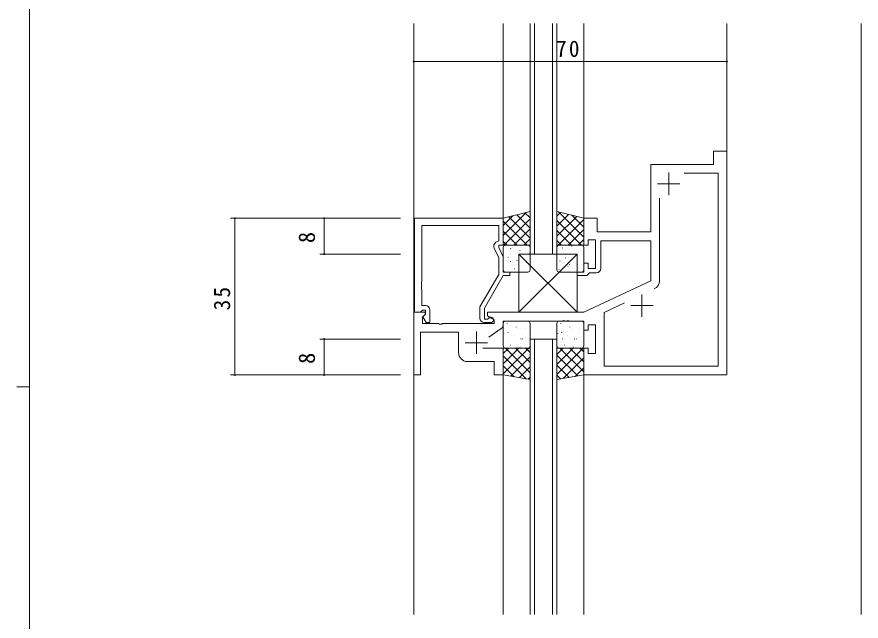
# Model space of a CAD drawing. Units: millimetres on the paper. Extents: x -420 to 373, y -297 to 267.
# Drawn here: x -420.5 to -231.8, y -50.5 to 84.5 of the extents above; entities that cross this region are included whole.
import ezdxf
from ezdxf.enums import TextEntityAlignment as Align

# ---------------------------------------------------------------- set-up
doc = ezdxf.new("R2010")
doc.units = ezdxf.units.MM
for name, color, linetype, lineweight in [('0-1_YKK_ZWAK', 7, 'Continuous', 9), ('0-3_YKK_11', 7, 'Continuous', 9), ('0-4_YKK_12', 2, 'Continuous', 9), ('0-6_YKK_13', 4, 'Continuous', 9), ('0-7_YKK_D', 6, 'Continuous', 9)]:
    doc.layers.add(name, color=color, linetype=linetype, lineweight=lineweight)
doc.styles.add('ＭＳ ゴシック', font='')
doc.styles.get('ＭＳ ゴシック').set_extended_font_data('MS Gothic')

msp = doc.modelspace()

# ---------------------------------------------------------------- linework, layer by layer
at = {"layer": '0-1_YKK_ZWAK'}
for p, q in [((-417.7, -260.6), (-417.7, 264.4)), ((-420.5, 1.9), (-417.7, 1.9))]:
    msp.add_line(p, q, dxfattribs=at)
at = {"layer": '0-3_YKK_11'}
for p, q in [((-264.783, 54.541), (-261.783, 54.541)), ((-264.783, 51.541), (-264.783, 54.541)), ((-261.783, 54.541), (-261.783, 4.541)), ((-278.783, 51.541), (-264.783, 51.541)), ((-278.783, 36.541), (-278.783, 51.541)), ((-274.783, 49.741), (-274.783, 44.741)), ((-271.37, 49.611), (-263.713, 49.611)), ((-271.37, 49.611), (-263.713, 49.611)), ((-263.713, 49.611), (-263.713, 6.471)), ((-277.283, 47.241), (-272.283, 47.241)), ((-276.853, 25.58), (-276.853, 44.002)), ((-331.583, 39.541), (-311.783, 39.541)), ((-331.583, 18.541), (-331.583, 39.541)), ((-329.953, 37.911), (-329.953, 25.499)), ((-312.783, 37.911), (-329.953, 37.911)), ((-312.783, 34.541), (-312.783, 37.911)), ((-311.783, 39.541), (-311.783, 33.541)), ((-293.783, 39.541), (-290.783, 39.541)), ((-293.783, 33.541), (-293.783, 39.541)), ((-290.783, 39.541), (-290.783, 36.541)), ((-290.783, 36.541), (-278.783, 36.541)), ((-313.41, 34.179), (-312.783, 34.541)), ((-292.783, 34.741), (-292.783, 33.541)), ((-291.183, 34.741), (-292.783, 34.741)), ((-291.183, 28.341), (-291.183, 34.741)), ((-289.983, 34.541), (-289.983, 28.341)), ((-278.783, 34.541), (-289.983, 34.541)), ((-278.783, 25.536), (-278.783, 34.541)), ((-312.783, 30.675), (-313.817, 32.891)), ((-312.783, 33.541), (-312.783, 33.041)), ((-311.783, 33.541), (-312.783, 33.541)), ((-312.783, 33.041), (-311.783, 30.897)), ((-292.783, 33.541), (-293.783, 33.541)), ((-312.783, 27.009), (-312.783, 30.675)), ((-311.783, 30.897), (-311.783, 27.541)), ((-293.783, 29.541), (-292.783, 29.541)), ((-293.783, 27.541), (-293.783, 29.541)), ((-292.783, 29.541), (-292.783, 28.341)), ((-292.783, 28.341), (-291.183, 28.341)), ((-316.983, 19.735), (-312.783, 27.009)), ((-311.783, 26.741), (-315.983, 19.467)), ((-311.783, 27.541), (-310.283, 27.541)), ((-310.283, 26.741), (-311.783, 26.741)), ((-310.283, 27.541), (-310.283, 26.741)), ((-295.283, 27.541), (-293.783, 27.541)), ((-295.283, 26.741), (-295.283, 27.541)), ((-293.083, 26.741), (-295.283, 26.741)), ((-292.783, 27.041), (-293.083, 26.741)), ((-292.483, 27.341), (-292.783, 27.041)), ((-290.983, 27.341), (-292.483, 27.341)), ((-329.953, 25.499), (-330.073, 25.316)), ((-330.073, 25.316), (-330.073, 24.766)), ((-330.073, 24.766), (-329.953, 24.583)), ((-329.953, 24.583), (-329.953, 24.499)), ((-293.783, 18.541), (-278.783, 25.536)), ((-329.953, 24.499), (-330.073, 24.316)), ((-330.073, 24.316), (-330.073, 23.766)), ((-330.073, 23.766), (-329.953, 23.583)), ((-329.953, 23.583), (-329.953, 20.041)), ((-280.783, 22.541), (-280.783, 17.541)), ((-329.953, 20.041), (-329.183, 20.041)), ((-329.753, 19.041), (-329.953, 18.841)), ((-329.183, 19.041), (-329.753, 19.041)), ((-329.183, 18.115), (-329.183, 19.041)), ((-328.183, 19.041), (-328.183, 16.241)), ((-316.983, 17.241), (-316.983, 19.735)), ((-315.983, 19.467), (-315.983, 17.041)), ((-289.253, 18.524), (-284.691, 20.651)), ((-283.283, 20.041), (-278.283, 20.041)), ((-331.783, 18.541), (-329.308, 18.541)), ((-331.783, 4.541), (-331.783, 18.541)), ((-330.253, 18.541), (-331.583, 18.541)), ((-329.953, 18.841), (-330.253, 18.541)), ((-329.147, 18.153), (-329.853, 17.447)), ((-329.853, 17.447), (-329.853, 16.041)), ((-329.757, 17.541), (-329.183, 18.115)), ((-329.007, 16.241), (-329.757, 17.541)), ((-329.308, 18.541), (-329.147, 18.153)), ((-315.983, 17.041), (-315.332, 17.041)), ((-315.332, 17.041), (-315.082, 17.175)), ((-315.283, 18.541), (-293.783, 18.541)), ((-315.283, 17.741), (-315.283, 18.541)), ((-313.783, 16.875), (-315.283, 17.741)), ((-289.253, 6.471), (-289.253, 18.524)), ((-329.853, 16.041), (-326.242, 16.041)), ((-328.183, 16.241), (-329.007, 16.241)), ((-326.242, 16.041), (-326.058, 15.921)), ((-326.058, 15.921), (-325.508, 15.921)), ((-325.508, 15.921), (-325.325, 16.041)), ((-325.325, 16.041), (-313.783, 16.041)), ((-314.583, 16.241), (-315.983, 16.241)), ((-313.783, 16.041), (-313.783, 16.875)), ((-311.783, 16.541), (-311.783, 15.722)), ((-298.742, 16.541), (-311.783, 16.541)), ((-298.558, 16.661), (-298.742, 16.541)), ((-298.008, 16.661), (-298.558, 16.661)), ((-297.825, 16.541), (-298.008, 16.661)), ((-297.742, 16.541), (-297.825, 16.541)), ((-297.558, 16.661), (-297.742, 16.541)), ((-297.008, 16.661), (-297.558, 16.661)), ((-296.825, 16.541), (-297.008, 16.661)), ((-293.783, 16.541), (-296.825, 16.541)), ((-293.783, 14.541), (-293.783, 16.541)), ((-292.783, 15.741), (-292.783, 14.541)), ((-291.183, 15.741), (-292.783, 15.741)), ((-291.183, 9.341), (-291.183, 15.741)), ((-330.283, 14.111), (-330.283, 4.541)), ((-321.783, 14.111), (-330.283, 14.111)), ((-321.783, 9.541), (-321.783, 14.111)), ((-317.783, 14.241), (-317.783, 9.241)), ((-312.21, 14.903), (-315.006, 12.945)), ((-292.783, 14.541), (-293.783, 14.541)), ((-320.283, 11.741), (-315.283, 11.741)), ((-316.314, 10.541), (-311.783, 10.541)), ((-311.783, 10.541), (-311.783, 4.541)), ((-293.783, 10.541), (-292.783, 10.541)), ((-293.783, 4.541), (-293.783, 10.541)), ((-292.783, 10.541), (-292.783, 9.341)), ((-292.783, 9.341), (-291.183, 9.341)), ((-313.783, 7.541), (-319.783, 7.541)), ((-313.783, 4.541), (-313.783, 7.541)), ((-263.713, 6.471), (-289.253, 6.471)), ((-330.283, 4.541), (-331.783, 4.541)), ((-311.783, 4.541), (-313.783, 4.541)), ((-261.783, 4.541), (-293.783, 4.541))]:
    msp.add_line(p, q, dxfattribs=at)
for centre, radius, start, end in [((-312.91, 33.313), 1, 120.00002, 205.00002), ((-290.983, 28.341), 1, 270, 359.99998), ((-278.853, 25.58), 2, 295.00002, 0.00002), ((-329.183, 19.041), 1, 0, 89.99998), ((-315.983, 17.241), 1, 180, 269.99998), ((-314.583, 16.841), 0.6, 270.00002, 146.25102), ((-312.783, 15.722), 1, 304.99997, 359.99997), ((-319.783, 9.541), 2, 180, 269.99998)]:
    msp.add_arc(centre, radius, start, end, dxfattribs=at)
at = {"layer": '0-4_YKK_12'}
for p, q in [((-331.783, -48.959), (-331.783, 83.041)), ((-311.783, 39.342), (-311.783, 83.041)), ((-305.783, 31.542), (-305.783, 83.041)), ((-304.783, 83.041), (-304.783, 31.542)), ((-300.783, 31.542), (-300.783, 83.041)), ((-299.783, 83.041), (-299.783, 31.542)), ((-293.783, 39.342), (-293.783, 83.041)), ((-261.783, 54.542), (-261.783, 83.041)), ((-231.783, -48.959), (-231.783, 83.041)), ((-264.783, 54.542), (-264.783, 51.542)), ((-261.783, 54.542), (-264.783, 54.542)), ((-278.783, 51.542), (-278.783, 36.542)), ((-264.783, 51.542), (-278.783, 51.542)), ((-278.783, 36.542), (-279.083, 36.542)), ((-305.783, 31.542), (-299.783, 31.542)), ((-305.783, -48.959), (-305.783, 12.541)), ((-299.783, 12.541), (-305.783, 12.541)), ((-304.783, 12.541), (-304.783, -48.959)), ((-300.783, -48.959), (-300.783, 12.541)), ((-299.783, -48.959), (-299.783, 12.541)), ((-311.783, -48.959), (-311.783, 4.542)), ((-293.783, -48.959), (-293.783, 4.542))]:
    msp.add_line(p, q, dxfattribs=at)
at = {"layer": '0-6_YKK_13'}
for p, q in [((-306.646, 40.826), (-311.783, 35.689)), ((-309.639, 40.078), (-311.783, 37.934)), ((-310.52, 39.858), (-305.783, 35.121)), ((-308.724, 40.307), (-305.783, 37.366)), ((-306.928, 40.756), (-305.783, 39.612)), ((-298.959, 40.836), (-299.783, 40.012)), ((-297.163, 40.387), (-299.783, 37.766)), ((-295.367, 39.938), (-299.783, 35.521)), ((-299.454, 40.96), (-293.783, 35.289)), ((-296.461, 40.211), (-293.783, 37.534)), ((-311.783, 38.876), (-306.449, 33.542)), ((-305.783, 39.444), (-311.685, 33.542)), ((-299.783, 39.044), (-294.282, 33.542)), ((-293.783, 39.276), (-299.518, 33.542)), ((-311.783, 36.631), (-308.694, 33.542)), ((-305.783, 37.199), (-309.44, 33.542)), ((-299.783, 36.799), (-296.527, 33.542)), ((-293.783, 37.031), (-297.273, 33.542)), ((-311.783, 34.386), (-310.939, 33.542)), ((-305.783, 34.954), (-307.195, 33.542)), ((-299.783, 34.554), (-298.772, 33.542)), ((-293.783, 34.786), (-295.028, 33.542)), ((-311.783, 28.042), (-311.783, 33.042)), ((-311.283, 33.542), (-306.283, 33.542)), ((-310.151, 32.752), (-310.107, 32.776)), ((-309.623, 33.074), (-309.617, 33.082)), ((-308.074, 32.319), (-308.03, 32.343)), ((-305.783, 33.042), (-305.783, 28.042)), ((-299.783, 28.042), (-299.783, 33.042)), ((-299.283, 33.542), (-294.283, 33.542)), ((-298.549, 32.921), (-298.505, 32.897)), ((-297.156, 33.447), (-297.15, 33.44)), ((-296.472, 33.354), (-296.428, 33.33)), ((-293.783, 33.042), (-293.783, 28.042)), ((-311.598, 30.869), (-311.592, 30.877)), ((-310.742, 30.862), (-310.698, 30.886)), ((-295.283, 18.542), (-308.283, 31.542)), ((-295.283, 31.542), (-308.283, 18.542)), ((-307.837, 31.054), (-307.831, 31.062)), ((-306.049, 31.585), (-306.005, 31.609)), ((-298.976, 31.464), (-298.969, 31.457)), ((-297.906, 30.73), (-297.862, 30.706)), ((-296.258, 31.575), (-296.211, 31.486)), ((-295.881, 31.464), (-295.837, 31.44)), ((-295.215, 31.28), (-295.208, 31.272)), ((-293.804, 31.896), (-293.783, 31.885)), ((-311.385, 28.67), (-311.341, 28.694)), ((-310.185, 29.876), (-310.138, 29.964)), ((-309.779, 28.887), (-309.772, 28.894)), ((-308.717, 30.128), (-308.673, 30.152)), ((-306.641, 29.695), (-306.597, 29.719)), ((-305.785, 29.332), (-305.783, 29.334)), ((-299.147, 30.05), (-299.101, 29.962)), ((-297.314, 28.84), (-297.271, 28.816)), ((-297.001, 29.26), (-296.994, 29.252)), ((-295.238, 29.272), (-295.194, 29.248)), ((-306.283, 27.542), (-311.283, 27.542)), ((-309.308, 28.238), (-309.265, 28.262)), ((-299.339, 28.106), (-299.295, 28.082)), ((-294.283, 27.542), (-299.283, 27.542)), ((-311.783, 16.042), (-311.783, 11.042)), ((-306.283, 16.542), (-311.283, 16.542)), ((-310.939, 15.978), (-310.895, 16.002)), ((-308.914, 15.244), (-308.871, 15.268)), ((-305.783, 11.042), (-305.783, 16.042)), ((-299.783, 16.042), (-299.783, 11.042)), ((-294.283, 16.542), (-299.283, 16.542)), ((-298.939, 15.978), (-298.895, 16.002)), ((-296.914, 15.244), (-296.871, 15.268)), ((-293.783, 11.042), (-293.783, 16.042)), ((-311.582, 13.787), (-311.538, 13.811)), ((-310.747, 14.034), (-310.701, 14.122)), ((-309.506, 13.354), (-309.462, 13.378)), ((-308.601, 14.824), (-308.594, 14.832)), ((-306.838, 14.812), (-306.794, 14.836)), ((-299.582, 13.787), (-299.538, 13.811)), ((-298.747, 14.034), (-298.701, 14.122)), ((-297.506, 13.354), (-297.462, 13.378)), ((-296.601, 14.824), (-296.594, 14.832)), ((-294.838, 14.812), (-294.794, 14.836)), ((-310.576, 12.619), (-310.569, 12.627)), ((-307.858, 12.509), (-307.811, 12.597)), ((-307.481, 12.62), (-307.437, 12.644)), ((-306.815, 12.804), (-306.808, 12.812)), ((-298.576, 12.619), (-298.569, 12.627)), ((-295.858, 12.509), (-295.811, 12.597)), ((-295.481, 12.62), (-295.437, 12.644)), ((-294.815, 12.804), (-294.808, 12.812)), ((-311.783, 9.298), (-310.539, 10.542)), ((-311.783, 7.053), (-308.294, 10.542)), ((-311.783, 4.808), (-306.049, 10.542)), ((-305.783, 5.04), (-311.285, 10.542)), ((-311.283, 10.542), (-306.283, 10.542)), ((-310.149, 11.163), (-310.105, 11.187)), ((-305.783, 7.285), (-309.04, 10.542)), ((-308.756, 10.637), (-308.75, 10.644)), ((-308.072, 10.73), (-308.028, 10.754)), ((-305.783, 9.53), (-306.795, 10.542)), ((-299.783, 9.13), (-298.372, 10.542)), ((-299.783, 6.885), (-296.127, 10.542)), ((-299.783, 4.64), (-293.882, 10.542)), ((-299.283, 10.542), (-294.283, 10.542)), ((-293.783, 5.208), (-299.118, 10.542)), ((-298.149, 11.163), (-298.105, 11.187)), ((-293.783, 7.453), (-296.873, 10.542)), ((-296.756, 10.637), (-296.75, 10.644)), ((-296.072, 10.73), (-296.028, 10.754)), ((-293.783, 9.698), (-294.628, 10.542)), ((-306.68, 3.691), (-311.783, 8.795)), ((-310.087, 4.259), (-305.783, 8.563)), ((-295.137, 4.316), (-299.783, 8.963)), ((-298.407, 3.771), (-293.783, 8.395)), ((-309.374, 4.14), (-311.783, 6.55)), ((-308.162, 3.938), (-305.783, 6.317)), ((-297.062, 3.996), (-299.783, 6.717)), ((-295.713, 4.22), (-293.783, 6.15)), ((-306.238, 3.618), (-305.783, 4.072)), ((-298.986, 3.675), (-299.783, 4.472))]:
    msp.add_line(p, q, dxfattribs=at)
for points in [[(-305.783, 41.042), (-311.783, 39.542), (-311.783, 33.542), (-305.783, 33.542)], [(-299.783, 41.042), (-293.783, 39.542), (-293.783, 33.542), (-299.783, 33.542)], [(-308.283, 18.542), (-295.283, 18.542), (-295.283, 31.542), (-308.283, 31.542)], [(-305.783, 3.542), (-311.783, 4.542), (-311.783, 10.542), (-305.783, 10.542)], [(-299.783, 3.542), (-293.783, 4.542), (-293.783, 10.542), (-299.783, 10.542)]]:
    msp.add_lwpolyline(points, close=True, dxfattribs=at)
for centre, start, end in [((-311.283, 33.042), 90, 180), ((-306.283, 33.042), 0, 90), ((-299.283, 33.042), 90, 180), ((-294.283, 33.042), 0, 90), ((-311.283, 28.042), 180, 270), ((-306.283, 28.042), 270, 0), ((-299.283, 28.042), 180, 270), ((-294.283, 28.042), 270, 0), ((-311.283, 16.042), 90, 180), ((-306.283, 16.042), 0, 90), ((-299.283, 16.042), 90, 180), ((-294.283, 16.042), 0, 90), ((-311.283, 11.042), 180, 270), ((-306.283, 11.042), 270, 0), ((-299.283, 11.042), 180, 270), ((-294.283, 11.042), 270, 0)]:
    msp.add_arc(centre, 0.5, start, end, dxfattribs=at)
at = {"layer": '0-7_YKK_D'}
for p, q in [((-331.783, 56.542), (-331.783, 75.541)), ((-261.783, 56.542), (-261.783, 75.541)), ((-261.783, 74.541), (-331.783, 74.541)), ((-334.783, 39.542), (-372.783, 39.542)), ((-371.783, 39.542), (-371.783, 4.542)), ((-334.783, 39.541), (-352.783, 39.541)), ((-351.783, 39.541), (-351.783, 31.542)), ((-334.783, 31.542), (-352.783, 31.542)), ((-334.783, 12.541), (-352.783, 12.541)), ((-351.783, 4.541), (-351.783, 12.541)), ((-334.783, 4.542), (-372.783, 4.542)), ((-334.783, 4.541), (-352.783, 4.541))]:
    msp.add_line(p, q, dxfattribs=at)
for centre, start, end in [((-331.783, 74.541), 0, 180), ((-331.783, 74.541), 180, 0), ((-261.783, 74.541), 0, 180), ((-261.783, 74.541), 180, 0), ((-371.783, 39.542), 90, 270), ((-371.783, 39.542), 270, 90), ((-351.783, 39.541), 90, 270), ((-351.783, 39.541), 270, 90), ((-351.783, 31.542), 90, 270), ((-351.783, 31.542), 270, 90), ((-351.783, 12.541), 90, 270), ((-351.783, 12.541), 270, 90), ((-371.783, 4.542), 90, 270), ((-371.783, 4.542), 270, 90), ((-351.783, 4.541), 90, 270), ((-351.783, 4.541), 270, 90)]:
    msp.add_arc(centre, 0.106, start, end, dxfattribs=at)

# ---------------------------------------------------------------- texts
at = {"layer": '0-7_YKK_D', "color": 3, "style": 'ＭＳ ゴシック'}
for p in [(-352.783, 34.007), (-352.783, 7.006)]:
    msp.add_text('8', height=3.666, rotation=90, dxfattribs=at).set_placement(p, align=Align.BOTTOM_LEFT)
at = {"layer": '0-7_YKK_D', "color": 3, "insert": (-299.975, 75.541), "char_height": 3.666, "attachment_point": 7, "style": 'ＭＳ ゴシック'}
msp.add_mtext('\\T1.21;\\W0.95;70', dxfattribs=at)
at = {"layer": '0-7_YKK_D', "color": 3, "insert": (-372.783, 18.972), "char_height": 3.666, "attachment_point": 7, "rotation": 90, "style": 'ＭＳ ゴシック'}
msp.add_mtext('\\T1.21;\\W0.95;35', dxfattribs=at)

doc.saveas('drawing.dxf')
